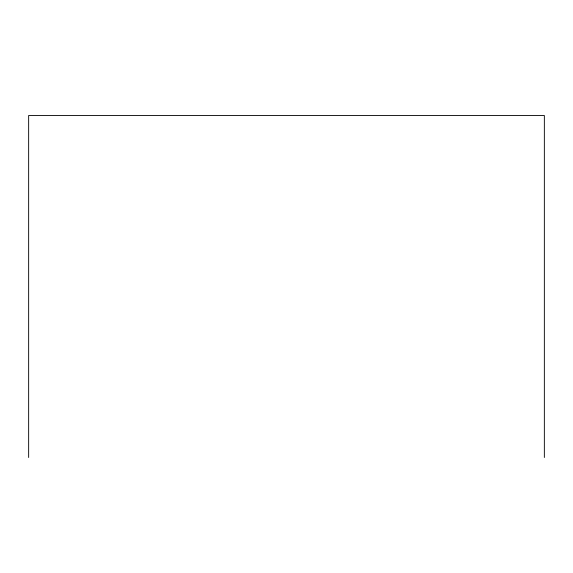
<?xml version="1.0" encoding="UTF-8"?>
<svg xmlns="http://www.w3.org/2000/svg" width="573" height="573" viewBox="0 0 573 573"><rect width="100%" height="100%" fill="white"/><g stroke="black" fill="none" stroke-linecap="round" stroke-linejoin="round"><path stroke-width="0.86" d="M544.35 457.498L544.35 115.502L28.65 115.502L28.65 457.498"/></g></svg>
